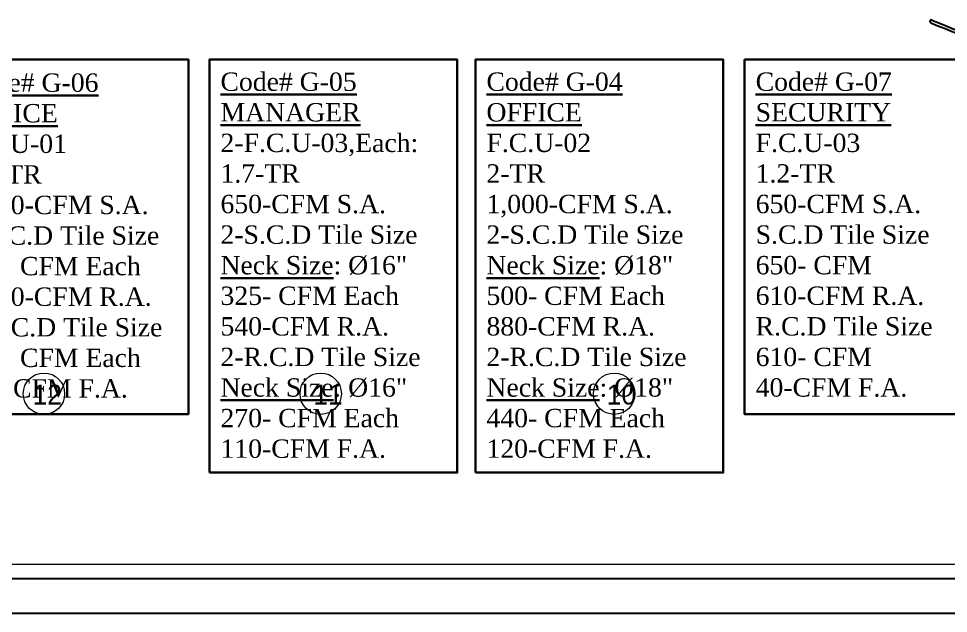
# Model space of a CAD drawing. Extents: x -432 to -365, y -145 to 173.
# Drawn here: x -422.93 to -410.26, y -145.47 to -137.37 of the extents above; entities that cross this region are included whole.
import ezdxf

# ---------------------------------------------------------------- set-up
doc = ezdxf.new("R2010")
doc.units = 0
doc.header["$MEASUREMENT"] = 0
doc.layers.add('AC-TEXT', color=15, linetype='Continuous', lineweight=30)
doc.layers.add('AXIS-TXT', color=171, linetype='Continuous', lineweight=20)
for name, color, linetype in [('fram', 252, 'Continuous'), ('METAL', 253, 'Continuous'), ('WALL', 4, 'Continuous')]:
    doc.layers.add(name, color=color, linetype=linetype)
doc.styles.add('AC', font='romans.shx', dxfattribs={"height": 0.2})
doc.styles.add('ARABY', font='sosa.shx')

msp = doc.modelspace()

# ---------------------------------------------------------------- linework, layer by layer
at = {"layer": 'AC-TEXT', "color": 34, "linetype": 'Continuous'}
for points in [[(-423.85, -137.923), (-420.616, -137.923), (-420.616, -142.758), (-423.85, -142.758)], [(-420.331, -143.553), (-416.953, -143.553), (-416.953, -137.923), (-420.331, -137.923)], [(-416.706, -143.553), (-413.328, -143.553), (-413.328, -137.923), (-416.706, -137.923)], [(-413.037, -137.923), (-409.803, -137.923), (-409.803, -142.758), (-413.037, -142.758)]]:
    msp.add_lwpolyline(points, close=True, dxfattribs=at)
at = {"layer": 'AXIS-TXT'}
for centre in [(-422.586, -142.478), (-418.814, -142.478), (-414.814, -142.478)]:
    msp.add_circle(centre, 0.282, dxfattribs=at)
at = {"layer": 'fram'}
msp.add_line((-431.049, -144.995), (-367.003, -144.995), dxfattribs=at)
for points in [[(-431.526, -107.472), (-366.526, -107.472), (-366.526, -145.472), (-431.526, -145.472)], [(-374.58, -107.949), (-431.049, -107.949), (-431.049, -144.995), (-374.58, -144.995)]]:
    msp.add_lwpolyline(points, close=True, dxfattribs=at)
at = {"layer": 'METAL', "linetype": 'Continuous'}
msp.add_arc((-410.492, -137.404), 0.02, 67.5634, 247.5634, dxfattribs=at)
at = {"layer": 'METAL'}
for radius, end in [(20.136, 252.3658), (20.096, 252.3296)]:
    msp.add_arc((-402.814, -118.811), radius, 247.5634, end, dxfattribs=at)
at = {"layer": 'WALL', "color": 252, "linetype": 'Continuous'}
msp.add_lwpolyline([(-374.772, -108.141, 0.0192, 0.0192, 0), (-430.857, -108.141, 0.0192, 0.0192, 0), (-430.857, -144.803, 0.0192, 0.0192, 0), (-374.772, -144.803, 0.0192, 0.0192, 0)], format="xyseb", close=True, dxfattribs=at)

# ---------------------------------------------------------------- texts
at = {"layer": 'AC-TEXT', "color": 34, "linetype": 'Continuous', "char_height": 0.25, "width": 3.95146, "attachment_point": 7, "style": 'AC'}
for s, insert in [('\\A1;{\\fTimes New Roman|b0|i0|c0|p18;\\L\\C3;Code# G-06\\POFFICE\\P\\l\\C256;F.C.U-01\\C34;\\P2.6-TR\\P\\C256;1,200-CFM S.A.\\P\\pt0;\\C34;2-S.C.D Tile Size\\P600- CFM Each\\P\\C256;1,080-CFM R.A.\\C34; \\P\\ptz;2-R.C.D Tile Size\\P540- CFM Each \\P\\C256;120-CFM F.A.}', (-423.699, -142.536)), ('\\A1;{\\fTimes New Roman|b0|i0|c0|p18;\\L\\C3;Code# G-05\\PMANAGER\\P\\l\\C256;2-F.C.U-03,Each:\\C34;\\P1.7-TR\\P\\C256;650-CFM S.A.\\P\\pt0;\\C34;2-S.C.D Tile Size\\P\\LNeck Size\\l: %%C16" \\P325- CFM Each\\P\\C256;540-CFM R.A.\\C34; \\P\\ptz;2-R.C.D Tile Size\\P\\LNeck Size\\l: %%C16"\\P270- CFM Each \\P\\C256;110-CFM F.A.}', (-420.18, -143.357)), ('\\A1;{\\fTimes New Roman|b0|i0|c0|p18;\\L\\C3;Code# G-04\\POFFICE\\P\\l\\C256;F.C.U-02\\L\\C3;\\P\\l\\C34;2-TR\\P\\C256;1,000-CFM S.A.\\P\\pt0;\\C34;2-S.C.D Tile Size \\P\\LNeck Size\\l: %%C18"\\P500- CFM Each\\P\\C256;880-CFM R.A.\\C34; \\P\\ptz;2-R.C.D Tile Size\\P\\LNeck Size\\l: %%C18"\\P440- CFM Each \\P\\C256;120-CFM F.A.}', (-416.555, -143.357)), ('\\A1;{\\fTimes New Roman|b0|i0|c0|p18;\\L\\C3;Code# G-07\\PSECURITY\\P\\l\\C256;F.C.U-03\\L\\C3;\\P\\l\\C34;1.2-TR\\P\\C256;650-CFM S.A.\\P\\pt0;\\C34;S.C.D Tile Size\\P650- CFM \\P\\C256;610-CFM R.A.\\C34; \\P\\ptz;R.C.D Tile Size\\P610- CFM\\P\\C15;40-CFM F.A.}', (-412.886, -142.523))]:
    msp.add_mtext(s, dxfattribs=dict(at, insert=insert))
at = {"layer": 'AXIS-TXT', "style": 'ARABY'}
for s, p in [('12', (-422.742, -142.625, 0)), ('11', (-418.916, -142.625, 0)), ('10', (-414.916, -142.625, 0))]:
    msp.add_text(s, height=0.27, dxfattribs=at).set_placement(p)

doc.saveas('drawing.dxf')
